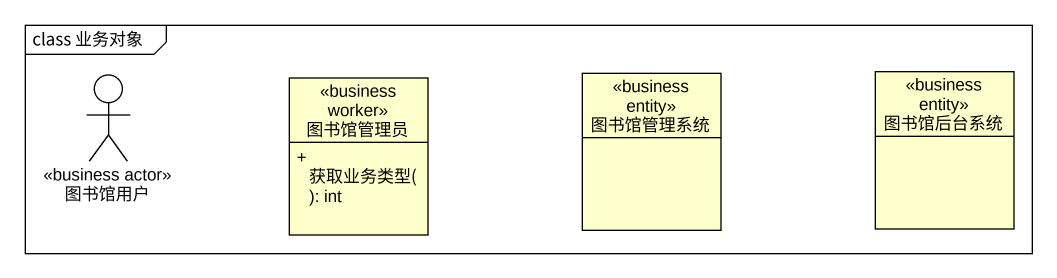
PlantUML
@startuml
mainframe class 业务对象
allowmixing
hide circle
hide empty members
skinparam classAttributeIconSize 0
actor 图书馆用户 <<business actor>>
class 图书馆管理员 <<business worker>> {
  + 获取业务类型(): int
}
class 图书馆管理系统 <<business entity>>
class 图书馆后台系统 <<business entity>>
@enduml
